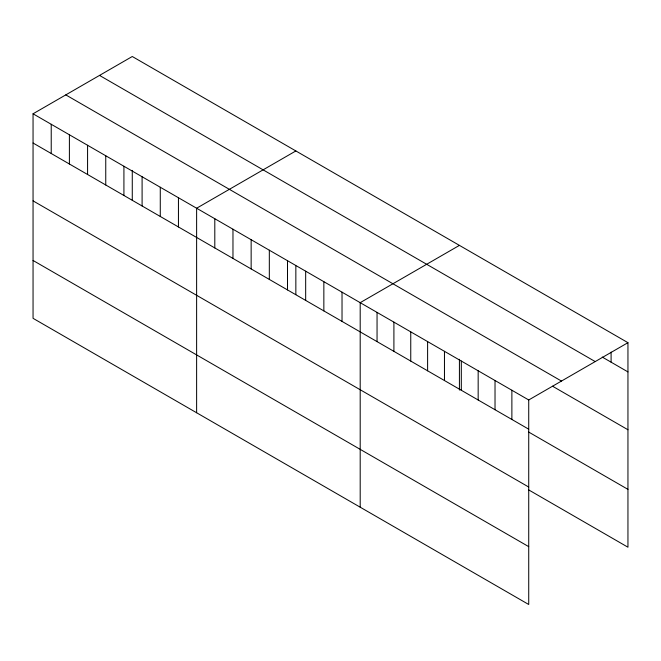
<?xml version="1.0" encoding="UTF-8"?>
<svg xmlns="http://www.w3.org/2000/svg" width="661" height="661" viewBox="0 0 661 661"><rect width="100%" height="100%" fill="white"/><g stroke="black" fill="none" stroke-linecap="round" stroke-linejoin="round"><path stroke-width="0.99" d="M33.05 113.791L528.726 399.971L528.726 604.493L33.05 318.321L33.05 113.791L132.274 56.507L627.95 342.679L627.95 547.209L528.602 489.851M295.847 150.948L196.623 208.232L196.623 412.753M459.42 245.38L360.195 302.664L360.195 507.194M528.726 399.971L627.95 342.679M602.229 357.056L627.95 371.903M99.53 75.412L595.206 361.584M65.794 94.887L561.47 381.067M552.555 386.222L627.95 429.757M33.05 143.016L528.726 429.187M528.602 432.005L627.95 489.363M33.05 200.861L528.726 487.041M33.05 260.467L528.726 546.647M611.095 352.098L611.095 362.178M511.878 390.238L511.878 419.462M495.023 380.505L495.023 409.729M478.167 370.78L478.167 399.996M461.312 361.046L461.312 390.271M459.42 359.278L459.42 390.073M444.465 351.313L444.465 380.538M427.609 341.588L427.609 370.813M410.754 331.855L410.754 361.08M393.906 322.13L393.906 351.346M377.051 312.397L377.051 341.621M342.026 292.17L342.026 321.395M323.849 281.677L323.849 310.901M305.671 271.192L305.671 300.408M295.847 265.829L295.847 294.641M287.502 260.698L287.502 289.915M269.324 250.205L269.324 279.421M251.147 239.712L251.147 268.928M232.969 229.218L232.969 258.434M214.8 218.725L214.8 247.941M178.445 197.738L178.445 226.954M160.276 187.245L160.276 216.461M142.098 176.751L142.098 205.968M132.274 170.398L132.274 200.2M123.921 166.258L123.921 195.474M105.752 155.765L105.752 184.989M87.574 145.271L87.574 174.496M69.397 134.778L69.397 164.002M51.227 124.285L51.227 153.509"/></g></svg>
